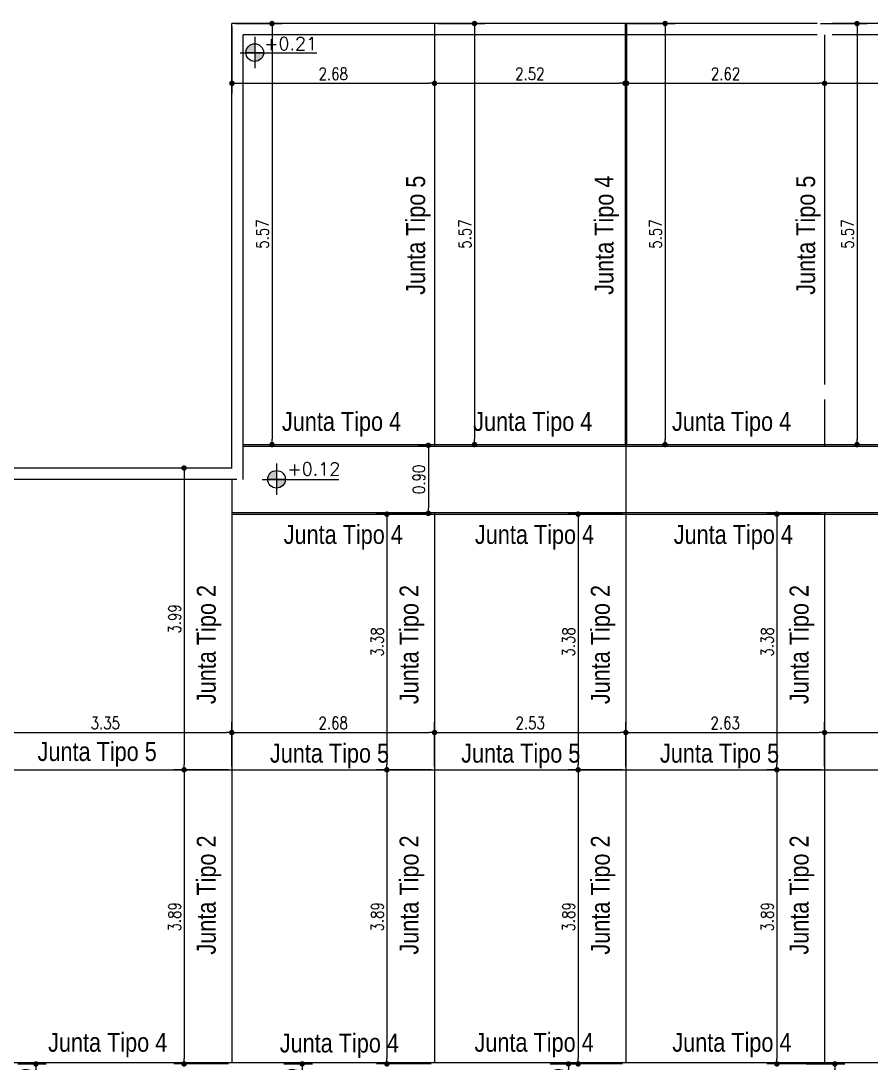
# Model space of a CAD drawing. Header units: millimetres. Extents: x 28448 to 57563, y -116865 to -58388.
# Drawn here: x 28805.15 to 28816.4, y -58457.19 to -58443.41 of the extents above; entities that cross this region are included whole.
import ezdxf

# ---------------------------------------------------------------- set-up
doc = ezdxf.new("R2010")
doc.units = ezdxf.units.MM
doc.header["$PDMODE"] = 35
doc.header["$PDSIZE"] = 0.5
doc.layers.get('DEFPOINTS').update_dxf_attribs({"color": 252, "lineweight": 5})
for name, color, linetype in [('-PA-Cotas', 4, 'Continuous'), ('-PA-Nivel Cero', 251, 'Continuous'), ('Proyecto de Pavimento', 4, 'Continuous')]:
    doc.layers.add(name, color=color, linetype=linetype)
doc.styles.add('Angosta', font='romans.shx', dxfattribs={"width": 0.8})
doc.styles.add('ARIAL', font='ARIALN.TTF')
doc.styles.add('romans', font='romans.shx')
doc.dimstyles.new('JC_1@100', dxfattribs={"dimscale": 0.9, "dimtxt": 0.18, "dimasz": 0.08, "dimexe": 0.15, "dimexo": 0.05, "dimgap": 0.05, "dimtad": 1, "dimzin": 1, "dimdsep": 46, "dimtxsty": 'Angosta', "dimblk1": 'DOT', "dimblk2": 'DOT', "dimsah": 1, "dimcen": 0.09, "dimclrd": 2, "dimclre": 1, "dimclrt": 3, "dimaunit": 1, "dimadec": 3, "dimazin": 0, "dimtfac": 1.8, "dimtmove": 2, "dimatfit": 3, "dimldrblk": 'DOT', "dimfxl": 0.15, "dimtolj": 1, "dimtzin": 0, "dimarcsym": 0})

# ---------------------------------------------------------------- blocks, each defined once
blk = doc.blocks.new('A$C445B3242')
h = blk.add_hatch(color=256)
h.paths.add_polyline_path([(0.195, 0.389, 0.414214), (0, 0.195), (0.195, 0.195)])
h.paths.add_polyline_path([(0.195, 0, 0.414214), (0.389, 0.195), (0.195, 0.195)])
for p, q in [((0.197, 0.544), (0.197, -0.147)), ((0.195, 0.389), (0.195, 0)), ((-0.123, 0.194), (1.565, 0.194)), ((0, 0.195), (0.389, 0.195))]:
    blk.add_line(p, q)
blk.add_circle((0.195, 0.195), 0.195)
blk = doc.blocks.new('_Dot')
at = {"color": 0, "linetype": 'ByBlock', "lineweight": -2}
blk.add_line((-0.5, 0), (-1, 0), dxfattribs=at)
at = {"color": 0, "linetype": 'ByBlock', "const_width": 0.5}
blk.add_lwpolyline([(-0.25, 0, 1), (0.25, 0, 1)], format="xyb", close=True, dxfattribs=at)
blk = doc.blocks.new('*D642')
at = {"layer": 'DEFPOINTS', "color": 0, "transparency": 16777216}
for p in [(28818.622, -58452.82), (28815.782, -58453.313), (28818.622, -58453.313)]:
    blk.add_point(p, dxfattribs=at)
at = {"layer": 'Proyecto de Pavimento', "color": 1, "lineweight": -2, "transparency": 16777216}
for p, q in [((28815.782, -58453.268), (28815.782, -58452.685)), ((28818.622, -58453.268), (28818.622, -58452.685))]:
    blk.add_line(p, q, dxfattribs=at)
at = {"layer": 'Proyecto de Pavimento', "color": 2, "lineweight": -2, "transparency": 16777216}
blk.add_line((28815.854, -58452.82), (28818.55, -58452.82), dxfattribs=at)
at = {"layer": 'Proyecto de Pavimento', "color": 2, "lineweight": -2, "transparency": 16777216, "xscale": 0.072, "yscale": 0.072, "zscale": 0.072, "rotation": 180}
blk.add_blockref('_Dot', (28815.782, -58452.82), dxfattribs=at)
at = {"layer": 'Proyecto de Pavimento', "color": 2, "lineweight": -2, "transparency": 16777216, "xscale": 0.072, "yscale": 0.072, "zscale": 0.072}
blk.add_blockref('_Dot', (28818.622, -58452.82), dxfattribs=at)
at = {"layer": 'Proyecto de Pavimento', "color": 3, "transparency": 16777216, "insert": (28817.202, -58452.694), "char_height": 0.162, "attachment_point": 5, "style": 'Angosta'}
blk.add_mtext('\\A1;2.84', dxfattribs=at)
blk = doc.blocks.new('*D643')
at = {"layer": 'DEFPOINTS', "color": 0, "transparency": 16777216}
for p in [(28815.782, -58452.82), (28813.153, -58453.313), (28815.782, -58453.313)]:
    blk.add_point(p, dxfattribs=at)
at = {"layer": 'Proyecto de Pavimento', "color": 1, "lineweight": -2, "transparency": 16777216}
for p, q in [((28813.153, -58453.268), (28813.153, -58452.685)), ((28815.782, -58453.268), (28815.782, -58452.685))]:
    blk.add_line(p, q, dxfattribs=at)
at = {"layer": 'Proyecto de Pavimento', "color": 2, "lineweight": -2, "transparency": 16777216}
blk.add_line((28813.225, -58452.82), (28815.71, -58452.82), dxfattribs=at)
at = {"layer": 'Proyecto de Pavimento', "color": 2, "lineweight": -2, "transparency": 16777216, "xscale": 0.072, "yscale": 0.072, "zscale": 0.072, "rotation": 180}
blk.add_blockref('_Dot', (28813.153, -58452.82), dxfattribs=at)
at = {"layer": 'Proyecto de Pavimento', "color": 2, "lineweight": -2, "transparency": 16777216, "xscale": 0.072, "yscale": 0.072, "zscale": 0.072}
blk.add_blockref('_Dot', (28815.782, -58452.82), dxfattribs=at)
at = {"layer": 'Proyecto de Pavimento', "color": 3, "transparency": 16777216, "insert": (28814.467, -58452.694), "char_height": 0.162, "attachment_point": 5, "style": 'Angosta'}
blk.add_mtext('\\A1;2.63', dxfattribs=at)
blk = doc.blocks.new('*D644')
at = {"layer": 'DEFPOINTS', "color": 0, "transparency": 16777216}
for p in [(28813.153, -58452.82), (28810.623, -58453.313), (28813.153, -58453.313)]:
    blk.add_point(p, dxfattribs=at)
at = {"layer": 'Proyecto de Pavimento', "color": 1, "lineweight": -2, "transparency": 16777216}
for p, q in [((28810.623, -58453.268), (28810.623, -58452.685)), ((28813.153, -58453.268), (28813.153, -58452.685))]:
    blk.add_line(p, q, dxfattribs=at)
at = {"layer": 'Proyecto de Pavimento', "color": 2, "lineweight": -2, "transparency": 16777216}
blk.add_line((28810.695, -58452.82), (28813.081, -58452.82), dxfattribs=at)
at = {"layer": 'Proyecto de Pavimento', "color": 2, "lineweight": -2, "transparency": 16777216, "xscale": 0.072, "yscale": 0.072, "zscale": 0.072, "rotation": 180}
blk.add_blockref('_Dot', (28810.623, -58452.82), dxfattribs=at)
at = {"layer": 'Proyecto de Pavimento', "color": 2, "lineweight": -2, "transparency": 16777216, "xscale": 0.072, "yscale": 0.072, "zscale": 0.072}
blk.add_blockref('_Dot', (28813.153, -58452.82), dxfattribs=at)
at = {"layer": 'Proyecto de Pavimento', "color": 3, "transparency": 16777216, "insert": (28811.888, -58452.694), "char_height": 0.162, "attachment_point": 5, "style": 'Angosta'}
blk.add_mtext('\\A1;2.53', dxfattribs=at)
blk = doc.blocks.new('*D645')
at = {"layer": 'DEFPOINTS', "color": 0, "transparency": 16777216}
for p in [(28810.623, -58452.82), (28807.941, -58453.313), (28810.623, -58453.313)]:
    blk.add_point(p, dxfattribs=at)
at = {"layer": 'Proyecto de Pavimento', "color": 1, "lineweight": -2, "transparency": 16777216}
for p, q in [((28807.941, -58453.268), (28807.941, -58452.685)), ((28810.623, -58453.268), (28810.623, -58452.685))]:
    blk.add_line(p, q, dxfattribs=at)
at = {"layer": 'Proyecto de Pavimento', "color": 2, "lineweight": -2, "transparency": 16777216}
blk.add_line((28808.013, -58452.82), (28810.551, -58452.82), dxfattribs=at)
at = {"layer": 'Proyecto de Pavimento', "color": 2, "lineweight": -2, "transparency": 16777216, "xscale": 0.072, "yscale": 0.072, "zscale": 0.072, "rotation": 180}
blk.add_blockref('_Dot', (28807.941, -58452.82), dxfattribs=at)
at = {"layer": 'Proyecto de Pavimento', "color": 2, "lineweight": -2, "transparency": 16777216, "xscale": 0.072, "yscale": 0.072, "zscale": 0.072}
blk.add_blockref('_Dot', (28810.623, -58452.82), dxfattribs=at)
at = {"layer": 'Proyecto de Pavimento', "color": 3, "transparency": 16777216, "insert": (28809.282, -58452.694), "char_height": 0.162, "attachment_point": 5, "style": 'Angosta'}
blk.add_mtext('\\A1;2.68', dxfattribs=at)
blk = doc.blocks.new('*D646')
at = {"layer": 'DEFPOINTS', "color": 0, "transparency": 16777216}
for p in [(28807.941, -58452.82), (28804.595, -58453.313), (28807.941, -58453.313)]:
    blk.add_point(p, dxfattribs=at)
at = {"layer": 'Proyecto de Pavimento', "color": 1, "lineweight": -2, "transparency": 16777216}
for p, q in [((28804.595, -58453.268), (28804.595, -58452.685)), ((28807.941, -58453.268), (28807.941, -58452.685))]:
    blk.add_line(p, q, dxfattribs=at)
at = {"layer": 'Proyecto de Pavimento', "color": 2, "lineweight": -2, "transparency": 16777216}
blk.add_line((28804.667, -58452.82), (28807.869, -58452.82), dxfattribs=at)
at = {"layer": 'Proyecto de Pavimento', "color": 2, "lineweight": -2, "transparency": 16777216, "xscale": 0.072, "yscale": 0.072, "zscale": 0.072, "rotation": 180}
blk.add_blockref('_Dot', (28804.595, -58452.82), dxfattribs=at)
at = {"layer": 'Proyecto de Pavimento', "color": 2, "lineweight": -2, "transparency": 16777216, "xscale": 0.072, "yscale": 0.072, "zscale": 0.072}
blk.add_blockref('_Dot', (28807.941, -58452.82), dxfattribs=at)
at = {"layer": 'Proyecto de Pavimento', "color": 3, "transparency": 16777216, "insert": (28806.268, -58452.694), "char_height": 0.162, "attachment_point": 5, "style": 'Angosta'}
blk.add_mtext('\\A1;3.35', dxfattribs=at)
blk = doc.blocks.new('*D659')
at = {"layer": 'DEFPOINTS', "color": 0, "transparency": 16777216}
for p in [(28807.941, -58449.321), (28807.31, -58453.313), (28807.941, -58453.313)]:
    blk.add_point(p, dxfattribs=at)
at = {"layer": 'Proyecto de Pavimento', "color": 1, "lineweight": -2, "transparency": 16777216}
for p, q in [((28807.896, -58449.321), (28807.175, -58449.321)), ((28807.896, -58453.313), (28807.175, -58453.313))]:
    blk.add_line(p, q, dxfattribs=at)
at = {"layer": 'Proyecto de Pavimento', "color": 2, "lineweight": -2, "transparency": 16777216}
blk.add_line((28807.31, -58449.393), (28807.31, -58453.241), dxfattribs=at)
at = {"layer": 'Proyecto de Pavimento', "color": 2, "lineweight": -2, "transparency": 16777216, "xscale": 0.072, "yscale": 0.072, "zscale": 0.072}
for p, rotation in [((28807.31, -58449.321), 90), ((28807.31, -58453.313), 270)]:
    blk.add_blockref('_Dot', p, dxfattribs=dict(at, rotation=rotation))
at = {"layer": 'Proyecto de Pavimento', "color": 3, "transparency": 16777216, "insert": (28807.184, -58451.317), "char_height": 0.162, "attachment_point": 5, "rotation": 90, "style": 'Angosta'}
blk.add_mtext('\\A1;3.99', dxfattribs=at)
blk = doc.blocks.new('*D660')
at = {"layer": 'DEFPOINTS', "color": 0, "transparency": 16777216}
for p in [(28807.941, -58453.313), (28807.31, -58457.204), (28807.941, -58457.204)]:
    blk.add_point(p, dxfattribs=at)
at = {"layer": 'Proyecto de Pavimento', "color": 1, "lineweight": -2, "transparency": 16777216}
for p, q in [((28807.896, -58453.313), (28807.175, -58453.313)), ((28807.896, -58457.204), (28807.175, -58457.204))]:
    blk.add_line(p, q, dxfattribs=at)
at = {"layer": 'Proyecto de Pavimento', "color": 2, "lineweight": -2, "transparency": 16777216}
blk.add_line((28807.31, -58453.385), (28807.31, -58457.132), dxfattribs=at)
at = {"layer": 'Proyecto de Pavimento', "color": 2, "lineweight": -2, "transparency": 16777216, "xscale": 0.072, "yscale": 0.072, "zscale": 0.072}
for p, rotation in [((28807.31, -58453.313), 90), ((28807.31, -58457.204), 270)]:
    blk.add_blockref('_Dot', p, dxfattribs=dict(at, rotation=rotation))
at = {"layer": 'Proyecto de Pavimento', "color": 3, "transparency": 16777216, "insert": (28807.184, -58455.258), "char_height": 0.162, "attachment_point": 5, "rotation": 90, "style": 'Angosta'}
blk.add_mtext('\\A1;3.89', dxfattribs=at)
blk = doc.blocks.new('*D661')
at = {"layer": 'DEFPOINTS', "color": 0, "transparency": 16777216}
for p in [(28810.623, -58449.931), (28809.992, -58453.313), (28810.623, -58453.313)]:
    blk.add_point(p, dxfattribs=at)
at = {"layer": 'Proyecto de Pavimento', "color": 1, "lineweight": -2, "transparency": 16777216}
for p, q in [((28810.578, -58449.931), (28809.857, -58449.931)), ((28810.578, -58453.313), (28809.857, -58453.313))]:
    blk.add_line(p, q, dxfattribs=at)
at = {"layer": 'Proyecto de Pavimento', "color": 2, "lineweight": -2, "transparency": 16777216}
blk.add_line((28809.992, -58450.003), (28809.992, -58453.241), dxfattribs=at)
at = {"layer": 'Proyecto de Pavimento', "color": 2, "lineweight": -2, "transparency": 16777216, "xscale": 0.072, "yscale": 0.072, "zscale": 0.072}
for p, rotation in [((28809.992, -58449.931), 90), ((28809.992, -58453.313), 270)]:
    blk.add_blockref('_Dot', p, dxfattribs=dict(at, rotation=rotation))
at = {"layer": 'Proyecto de Pavimento', "color": 3, "transparency": 16777216, "insert": (28809.866, -58451.622), "char_height": 0.162, "attachment_point": 5, "rotation": 90, "style": 'Angosta'}
blk.add_mtext('\\A1;3.38', dxfattribs=at)
blk = doc.blocks.new('*D662')
at = {"layer": 'DEFPOINTS', "color": 0, "transparency": 16777216}
for p in [(28810.623, -58453.313), (28809.992, -58457.204), (28810.623, -58457.204)]:
    blk.add_point(p, dxfattribs=at)
at = {"layer": 'Proyecto de Pavimento', "color": 1, "lineweight": -2, "transparency": 16777216}
for p, q in [((28810.578, -58453.313), (28809.857, -58453.313)), ((28810.578, -58457.204), (28809.857, -58457.204))]:
    blk.add_line(p, q, dxfattribs=at)
at = {"layer": 'Proyecto de Pavimento', "color": 2, "lineweight": -2, "transparency": 16777216}
blk.add_line((28809.992, -58453.385), (28809.992, -58457.132), dxfattribs=at)
at = {"layer": 'Proyecto de Pavimento', "color": 2, "lineweight": -2, "transparency": 16777216, "xscale": 0.072, "yscale": 0.072, "zscale": 0.072}
for p, rotation in [((28809.992, -58453.313), 90), ((28809.992, -58457.204), 270)]:
    blk.add_blockref('_Dot', p, dxfattribs=dict(at, rotation=rotation))
at = {"layer": 'Proyecto de Pavimento', "color": 3, "transparency": 16777216, "insert": (28809.866, -58455.258), "char_height": 0.162, "attachment_point": 5, "rotation": 90, "style": 'Angosta'}
blk.add_mtext('\\A1;3.89', dxfattribs=at)
blk = doc.blocks.new('*D663')
at = {"layer": 'DEFPOINTS', "color": 0, "transparency": 16777216}
for p in [(28813.153, -58453.313), (28812.522, -58457.204), (28813.153, -58457.204)]:
    blk.add_point(p, dxfattribs=at)
at = {"layer": 'Proyecto de Pavimento', "color": 1, "lineweight": -2, "transparency": 16777216}
for p, q in [((28813.108, -58453.313), (28812.387, -58453.313)), ((28813.108, -58457.204), (28812.387, -58457.204))]:
    blk.add_line(p, q, dxfattribs=at)
at = {"layer": 'Proyecto de Pavimento', "color": 2, "lineweight": -2, "transparency": 16777216}
blk.add_line((28812.522, -58453.385), (28812.522, -58457.132), dxfattribs=at)
at = {"layer": 'Proyecto de Pavimento', "color": 2, "lineweight": -2, "transparency": 16777216, "xscale": 0.072, "yscale": 0.072, "zscale": 0.072}
for p, rotation in [((28812.522, -58453.313), 90), ((28812.522, -58457.204), 270)]:
    blk.add_blockref('_Dot', p, dxfattribs=dict(at, rotation=rotation))
at = {"layer": 'Proyecto de Pavimento', "color": 3, "transparency": 16777216, "insert": (28812.396, -58455.258), "char_height": 0.162, "attachment_point": 5, "rotation": 90, "style": 'Angosta'}
blk.add_mtext('\\A1;3.89', dxfattribs=at)
blk = doc.blocks.new('*D664')
at = {"layer": 'DEFPOINTS', "color": 0, "transparency": 16777216}
for p in [(28815.782, -58453.313), (28815.151, -58457.204), (28815.782, -58457.204)]:
    blk.add_point(p, dxfattribs=at)
at = {"layer": 'Proyecto de Pavimento', "color": 1, "lineweight": -2, "transparency": 16777216}
for p, q in [((28815.737, -58453.313), (28815.016, -58453.313)), ((28815.737, -58457.204), (28815.016, -58457.204))]:
    blk.add_line(p, q, dxfattribs=at)
at = {"layer": 'Proyecto de Pavimento', "color": 2, "lineweight": -2, "transparency": 16777216}
blk.add_line((28815.151, -58453.385), (28815.151, -58457.132), dxfattribs=at)
at = {"layer": 'Proyecto de Pavimento', "color": 2, "lineweight": -2, "transparency": 16777216, "xscale": 0.072, "yscale": 0.072, "zscale": 0.072}
for p, rotation in [((28815.151, -58453.313), 90), ((28815.151, -58457.204), 270)]:
    blk.add_blockref('_Dot', p, dxfattribs=dict(at, rotation=rotation))
at = {"layer": 'Proyecto de Pavimento', "color": 3, "transparency": 16777216, "insert": (28815.025, -58455.258), "char_height": 0.162, "attachment_point": 5, "rotation": 90, "style": 'Angosta'}
blk.add_mtext('\\A1;3.89', dxfattribs=at)
blk = doc.blocks.new('*D667')
at = {"layer": 'DEFPOINTS', "color": 0, "transparency": 16777216}
for p in [(28813.153, -58449.931), (28812.522, -58453.313), (28813.153, -58453.313)]:
    blk.add_point(p, dxfattribs=at)
at = {"layer": 'Proyecto de Pavimento', "color": 1, "lineweight": -2, "transparency": 16777216}
for p, q in [((28813.108, -58449.931), (28812.387, -58449.931)), ((28813.108, -58453.313), (28812.387, -58453.313))]:
    blk.add_line(p, q, dxfattribs=at)
at = {"layer": 'Proyecto de Pavimento', "color": 2, "lineweight": -2, "transparency": 16777216}
blk.add_line((28812.522, -58450.003), (28812.522, -58453.241), dxfattribs=at)
at = {"layer": 'Proyecto de Pavimento', "color": 2, "lineweight": -2, "transparency": 16777216, "xscale": 0.072, "yscale": 0.072, "zscale": 0.072}
for p, rotation in [((28812.522, -58449.931), 90), ((28812.522, -58453.313), 270)]:
    blk.add_blockref('_Dot', p, dxfattribs=dict(at, rotation=rotation))
at = {"layer": 'Proyecto de Pavimento', "color": 3, "transparency": 16777216, "insert": (28812.396, -58451.622), "char_height": 0.162, "attachment_point": 5, "rotation": 90, "style": 'Angosta'}
blk.add_mtext('\\A1;3.38', dxfattribs=at)
blk = doc.blocks.new('*D668')
at = {"layer": 'DEFPOINTS', "color": 0, "transparency": 16777216}
for p in [(28815.782, -58449.931), (28815.151, -58453.313), (28815.782, -58453.313)]:
    blk.add_point(p, dxfattribs=at)
at = {"layer": 'Proyecto de Pavimento', "color": 1, "lineweight": -2, "transparency": 16777216}
for p, q in [((28815.737, -58449.931), (28815.016, -58449.931)), ((28815.737, -58453.313), (28815.016, -58453.313))]:
    blk.add_line(p, q, dxfattribs=at)
at = {"layer": 'Proyecto de Pavimento', "color": 2, "lineweight": -2, "transparency": 16777216}
blk.add_line((28815.151, -58450.003), (28815.151, -58453.241), dxfattribs=at)
at = {"layer": 'Proyecto de Pavimento', "color": 2, "lineweight": -2, "transparency": 16777216, "xscale": 0.072, "yscale": 0.072, "zscale": 0.072}
for p, rotation in [((28815.151, -58449.931), 90), ((28815.151, -58453.313), 270)]:
    blk.add_blockref('_Dot', p, dxfattribs=dict(at, rotation=rotation))
at = {"layer": 'Proyecto de Pavimento', "color": 3, "transparency": 16777216, "insert": (28815.025, -58451.622), "char_height": 0.162, "attachment_point": 5, "rotation": 90, "style": 'Angosta'}
blk.add_mtext('\\A1;3.38', dxfattribs=at)
blk = doc.blocks.new('*D697')
at = {"layer": 'DEFPOINTS', "color": 0, "transparency": 16777216}
for p in [(28810.623, -58449.021), (28810.541, -58449.921), (28810.623, -58449.921)]:
    blk.add_point(p, dxfattribs=at)
at = {"layer": 'Proyecto de Pavimento', "color": 1, "lineweight": -2, "transparency": 16777216}
for p, q in [((28810.578, -58449.021), (28810.406, -58449.021)), ((28810.578, -58449.921), (28810.406, -58449.921))]:
    blk.add_line(p, q, dxfattribs=at)
at = {"layer": 'Proyecto de Pavimento', "color": 2, "lineweight": -2, "transparency": 16777216}
blk.add_line((28810.541, -58449.093), (28810.541, -58449.849), dxfattribs=at)
at = {"layer": 'Proyecto de Pavimento', "color": 2, "lineweight": -2, "transparency": 16777216, "xscale": 0.072, "yscale": 0.072, "zscale": 0.072}
for p, rotation in [((28810.541, -58449.021), 90), ((28810.541, -58449.921), 270)]:
    blk.add_blockref('_Dot', p, dxfattribs=dict(at, rotation=rotation))
at = {"layer": 'Proyecto de Pavimento', "color": 3, "transparency": 16777216, "insert": (28810.415, -58449.471), "char_height": 0.162, "attachment_point": 5, "rotation": 90, "style": 'Angosta'}
blk.add_mtext('\\A1;0.90', dxfattribs=at)
blk = doc.blocks.new('*D742')
at = {"layer": 'DEFPOINTS', "color": 0, "transparency": 16777216}
for p in [(28805.064, -58457.204), (28805.35, -58457.204), (28805.064, -58457.698)]:
    blk.add_point(p, dxfattribs=at)
at = {"layer": 'Proyecto de Pavimento', "color": 1, "lineweight": -2, "transparency": 16777216}
for p, q in [((28805.109, -58457.204), (28805.485, -58457.204)), ((28805.109, -58457.698), (28805.485, -58457.698))]:
    blk.add_line(p, q, dxfattribs=at)
at = {"layer": 'Proyecto de Pavimento', "color": 2, "lineweight": -2, "transparency": 16777216}
blk.add_line((28805.35, -58457.626), (28805.35, -58457.276), dxfattribs=at)
at = {"layer": 'Proyecto de Pavimento', "color": 2, "lineweight": -2, "transparency": 16777216, "xscale": 0.072, "yscale": 0.072, "zscale": 0.072}
for p, rotation in [((28805.35, -58457.204), 90), ((28805.35, -58457.698), 270)]:
    blk.add_blockref('_Dot', p, dxfattribs=dict(at, rotation=rotation))
at = {"layer": 'Proyecto de Pavimento', "color": 3, "transparency": 16777216, "insert": (28805.224, -58457.451), "char_height": 0.162, "attachment_point": 5, "rotation": 90, "style": 'Angosta'}
blk.add_mtext('\\A1;0.49', dxfattribs=at)
blk = doc.blocks.new('*D745')
at = {"layer": 'DEFPOINTS', "color": 0, "transparency": 16777216}
for p in [(28808.586, -58457.204), (28808.872, -58457.204), (28808.587, -58457.698)]:
    blk.add_point(p, dxfattribs=at)
at = {"layer": 'Proyecto de Pavimento', "color": 1, "lineweight": -2, "transparency": 16777216}
for p, q in [((28808.631, -58457.204), (28809.007, -58457.204)), ((28808.632, -58457.698), (28809.007, -58457.698))]:
    blk.add_line(p, q, dxfattribs=at)
at = {"layer": 'Proyecto de Pavimento', "color": 2, "lineweight": -2, "transparency": 16777216}
blk.add_line((28808.872, -58457.626), (28808.872, -58457.276), dxfattribs=at)
at = {"layer": 'Proyecto de Pavimento', "color": 2, "lineweight": -2, "transparency": 16777216, "xscale": 0.072, "yscale": 0.072, "zscale": 0.072}
for p, rotation in [((28808.872, -58457.204), 90), ((28808.872, -58457.698), 270)]:
    blk.add_blockref('_Dot', p, dxfattribs=dict(at, rotation=rotation))
at = {"layer": 'Proyecto de Pavimento', "color": 3, "transparency": 16777216, "insert": (28808.746, -58457.451), "char_height": 0.162, "attachment_point": 5, "rotation": 90, "style": 'Angosta'}
blk.add_mtext('\\A1;0.49', dxfattribs=at)
blk = doc.blocks.new('*D748')
at = {"layer": 'DEFPOINTS', "color": 0, "transparency": 16777216}
for p in [(28812.109, -58457.204), (28812.394, -58457.204), (28812.109, -58457.698)]:
    blk.add_point(p, dxfattribs=at)
at = {"layer": 'Proyecto de Pavimento', "color": 1, "lineweight": -2, "transparency": 16777216}
for p, q in [((28812.154, -58457.204), (28812.529, -58457.204)), ((28812.154, -58457.698), (28812.529, -58457.698))]:
    blk.add_line(p, q, dxfattribs=at)
at = {"layer": 'Proyecto de Pavimento', "color": 2, "lineweight": -2, "transparency": 16777216}
blk.add_line((28812.394, -58457.626), (28812.394, -58457.276), dxfattribs=at)
at = {"layer": 'Proyecto de Pavimento', "color": 2, "lineweight": -2, "transparency": 16777216, "xscale": 0.072, "yscale": 0.072, "zscale": 0.072}
for p, rotation in [((28812.394, -58457.204), 90), ((28812.394, -58457.698), 270)]:
    blk.add_blockref('_Dot', p, dxfattribs=dict(at, rotation=rotation))
at = {"layer": 'Proyecto de Pavimento', "color": 3, "transparency": 16777216, "insert": (28812.268, -58457.451), "char_height": 0.162, "attachment_point": 5, "rotation": 90, "style": 'Angosta'}
blk.add_mtext('\\A1;0.49', dxfattribs=at)
blk = doc.blocks.new('*D751')
at = {"layer": 'DEFPOINTS', "color": 0, "transparency": 16777216}
for p in [(28815.495, -58457.204), (28815.917, -58457.204), (28815.495, -58457.821)]:
    blk.add_point(p, dxfattribs=at)
at = {"layer": 'Proyecto de Pavimento', "color": 1, "lineweight": -2, "transparency": 16777216}
for p, q in [((28815.54, -58457.204), (28816.052, -58457.204)), ((28815.54, -58457.821), (28816.052, -58457.821))]:
    blk.add_line(p, q, dxfattribs=at)
at = {"layer": 'Proyecto de Pavimento', "color": 2, "lineweight": -2, "transparency": 16777216}
blk.add_line((28815.917, -58457.749), (28815.917, -58457.276), dxfattribs=at)
at = {"layer": 'Proyecto de Pavimento', "color": 2, "lineweight": -2, "transparency": 16777216, "xscale": 0.072, "yscale": 0.072, "zscale": 0.072}
for p, rotation in [((28815.917, -58457.204), 90), ((28815.917, -58457.821), 270)]:
    blk.add_blockref('_Dot', p, dxfattribs=dict(at, rotation=rotation))
at = {"layer": 'Proyecto de Pavimento', "color": 3, "transparency": 16777216, "insert": (28815.791, -58457.512), "char_height": 0.162, "attachment_point": 5, "rotation": 90, "style": 'Angosta'}
blk.add_mtext('\\A1;0.62', dxfattribs=at)
blk = doc.blocks.new('*D778')
at = {"layer": 'DEFPOINTS', "color": 0, "transparency": 16777216}
for p in [(28807.943, -58443.441), (28810.623, -58443.441), (28810.623, -58444.232)]:
    blk.add_point(p, dxfattribs=at)
at = {"layer": 'Proyecto de Pavimento', "color": 1, "lineweight": -2, "transparency": 16777216}
for p, q in [((28807.943, -58443.486), (28807.943, -58444.367)), ((28810.623, -58443.486), (28810.623, -58444.367))]:
    blk.add_line(p, q, dxfattribs=at)
at = {"layer": 'Proyecto de Pavimento', "color": 2, "lineweight": -2, "transparency": 16777216}
blk.add_line((28808.015, -58444.232), (28810.551, -58444.232), dxfattribs=at)
at = {"layer": 'Proyecto de Pavimento', "color": 2, "lineweight": -2, "transparency": 16777216, "xscale": 0.072, "yscale": 0.072, "zscale": 0.072, "rotation": 180}
blk.add_blockref('_Dot', (28807.943, -58444.232), dxfattribs=at)
at = {"layer": 'Proyecto de Pavimento', "color": 2, "lineweight": -2, "transparency": 16777216, "xscale": 0.072, "yscale": 0.072, "zscale": 0.072}
blk.add_blockref('_Dot', (28810.623, -58444.232), dxfattribs=at)
at = {"layer": 'Proyecto de Pavimento', "color": 3, "transparency": 16777216, "insert": (28809.283, -58444.106), "char_height": 0.162, "attachment_point": 5, "style": 'Angosta'}
blk.add_mtext('\\A1;2.68', dxfattribs=at)
blk = doc.blocks.new('*D779')
at = {"layer": 'DEFPOINTS', "color": 0, "transparency": 16777216}
for p in [(28810.623, -58443.441), (28813.143, -58443.591), (28813.143, -58444.232)]:
    blk.add_point(p, dxfattribs=at)
at = {"layer": 'Proyecto de Pavimento', "color": 1, "lineweight": -2, "transparency": 16777216}
for p, q in [((28810.623, -58443.486), (28810.623, -58444.367)), ((28813.143, -58443.636), (28813.143, -58444.367))]:
    blk.add_line(p, q, dxfattribs=at)
at = {"layer": 'Proyecto de Pavimento', "color": 2, "lineweight": -2, "transparency": 16777216}
blk.add_line((28810.695, -58444.232), (28813.071, -58444.232), dxfattribs=at)
at = {"layer": 'Proyecto de Pavimento', "color": 2, "lineweight": -2, "transparency": 16777216, "xscale": 0.072, "yscale": 0.072, "zscale": 0.072, "rotation": 180}
blk.add_blockref('_Dot', (28810.623, -58444.232), dxfattribs=at)
at = {"layer": 'Proyecto de Pavimento', "color": 2, "lineweight": -2, "transparency": 16777216, "xscale": 0.072, "yscale": 0.072, "zscale": 0.072}
blk.add_blockref('_Dot', (28813.143, -58444.232), dxfattribs=at)
at = {"layer": 'Proyecto de Pavimento', "color": 3, "transparency": 16777216, "insert": (28811.883, -58444.106), "char_height": 0.162, "attachment_point": 5, "style": 'Angosta'}
blk.add_mtext('\\A1;2.52', dxfattribs=at)
blk = doc.blocks.new('*D780')
at = {"layer": 'DEFPOINTS', "color": 0, "transparency": 16777216}
for p in [(28813.163, -58443.591), (28815.782, -58443.591), (28815.782, -58444.232)]:
    blk.add_point(p, dxfattribs=at)
at = {"layer": 'Proyecto de Pavimento', "color": 1, "lineweight": -2, "transparency": 16777216}
for p, q in [((28813.163, -58443.636), (28813.163, -58444.367)), ((28815.782, -58443.636), (28815.782, -58444.367))]:
    blk.add_line(p, q, dxfattribs=at)
at = {"layer": 'Proyecto de Pavimento', "color": 2, "lineweight": -2, "transparency": 16777216}
blk.add_line((28813.235, -58444.232), (28815.71, -58444.232), dxfattribs=at)
at = {"layer": 'Proyecto de Pavimento', "color": 2, "lineweight": -2, "transparency": 16777216, "xscale": 0.072, "yscale": 0.072, "zscale": 0.072, "rotation": 180}
blk.add_blockref('_Dot', (28813.163, -58444.232), dxfattribs=at)
at = {"layer": 'Proyecto de Pavimento', "color": 2, "lineweight": -2, "transparency": 16777216, "xscale": 0.072, "yscale": 0.072, "zscale": 0.072}
blk.add_blockref('_Dot', (28815.782, -58444.232), dxfattribs=at)
at = {"layer": 'Proyecto de Pavimento', "color": 3, "transparency": 16777216, "insert": (28814.472, -58444.106), "char_height": 0.162, "attachment_point": 5, "style": 'Angosta'}
blk.add_mtext('\\A1;2.62', dxfattribs=at)
blk = doc.blocks.new('*D781')
at = {"layer": 'DEFPOINTS', "color": 0, "transparency": 16777216}
for p in [(28815.782, -58443.636), (28818.612, -58443.591), (28818.612, -58444.232)]:
    blk.add_point(p, dxfattribs=at)
at = {"layer": 'Proyecto de Pavimento', "color": 1, "lineweight": -2, "transparency": 16777216}
for p, q in [((28815.782, -58443.681), (28815.782, -58444.367)), ((28818.612, -58443.636), (28818.612, -58444.367))]:
    blk.add_line(p, q, dxfattribs=at)
at = {"layer": 'Proyecto de Pavimento', "color": 2, "lineweight": -2, "transparency": 16777216}
blk.add_line((28815.854, -58444.232), (28818.54, -58444.232), dxfattribs=at)
at = {"layer": 'Proyecto de Pavimento', "color": 2, "lineweight": -2, "transparency": 16777216, "xscale": 0.072, "yscale": 0.072, "zscale": 0.072, "rotation": 180}
blk.add_blockref('_Dot', (28815.782, -58444.232), dxfattribs=at)
at = {"layer": 'Proyecto de Pavimento', "color": 2, "lineweight": -2, "transparency": 16777216, "xscale": 0.072, "yscale": 0.072, "zscale": 0.072}
blk.add_blockref('_Dot', (28818.612, -58444.232), dxfattribs=at)
at = {"layer": 'Proyecto de Pavimento', "color": 3, "transparency": 16777216, "insert": (28817.197, -58444.106), "char_height": 0.162, "attachment_point": 5, "style": 'Angosta'}
blk.add_mtext('\\A1;2.83', dxfattribs=at)
blk = doc.blocks.new('*D795')
at = {"layer": 'DEFPOINTS', "color": 0, "transparency": 16777216}
for p in [(28807.943, -58443.441), (28808.093, -58449.011), (28808.473, -58449.011)]:
    blk.add_point(p, dxfattribs=at)
at = {"layer": 'Proyecto de Pavimento', "color": 1, "lineweight": -2, "transparency": 16777216}
for p, q in [((28807.988, -58443.441), (28808.608, -58443.441)), ((28808.138, -58449.011), (28808.608, -58449.011))]:
    blk.add_line(p, q, dxfattribs=at)
at = {"layer": 'Proyecto de Pavimento', "color": 2, "lineweight": -2, "transparency": 16777216}
blk.add_line((28808.473, -58443.513), (28808.473, -58448.939), dxfattribs=at)
at = {"layer": 'Proyecto de Pavimento', "color": 2, "lineweight": -2, "transparency": 16777216, "xscale": 0.072, "yscale": 0.072, "zscale": 0.072}
for p, rotation in [((28808.473, -58443.441), 90), ((28808.473, -58449.011), 270)]:
    blk.add_blockref('_Dot', p, dxfattribs=dict(at, rotation=rotation))
at = {"layer": 'Proyecto de Pavimento', "color": 3, "transparency": 16777216, "insert": (28808.347, -58446.226), "char_height": 0.162, "attachment_point": 5, "rotation": 90, "style": 'Angosta'}
blk.add_mtext('\\A1;5.57', dxfattribs=at)
blk = doc.blocks.new('*D796')
at = {"layer": 'DEFPOINTS', "color": 0, "transparency": 16777216}
for p in [(28810.623, -58443.441), (28810.773, -58449.011), (28811.152, -58449.011)]:
    blk.add_point(p, dxfattribs=at)
at = {"layer": 'Proyecto de Pavimento', "color": 1, "lineweight": -2, "transparency": 16777216}
for p, q in [((28810.668, -58443.441), (28811.287, -58443.441)), ((28810.818, -58449.011), (28811.287, -58449.011))]:
    blk.add_line(p, q, dxfattribs=at)
at = {"layer": 'Proyecto de Pavimento', "color": 2, "lineweight": -2, "transparency": 16777216}
blk.add_line((28811.152, -58443.513), (28811.152, -58448.939), dxfattribs=at)
at = {"layer": 'Proyecto de Pavimento', "color": 2, "lineweight": -2, "transparency": 16777216, "xscale": 0.072, "yscale": 0.072, "zscale": 0.072}
for p, rotation in [((28811.152, -58443.441), 90), ((28811.152, -58449.011), 270)]:
    blk.add_blockref('_Dot', p, dxfattribs=dict(at, rotation=rotation))
at = {"layer": 'Proyecto de Pavimento', "color": 3, "transparency": 16777216, "insert": (28811.026, -58446.226), "char_height": 0.162, "attachment_point": 5, "rotation": 90, "style": 'Angosta'}
blk.add_mtext('\\A1;5.57', dxfattribs=at)
blk = doc.blocks.new('*D797')
at = {"layer": 'DEFPOINTS', "color": 0, "transparency": 16777216}
for p in [(28813.143, -58443.441), (28813.293, -58449.011), (28813.672, -58449.011)]:
    blk.add_point(p, dxfattribs=at)
at = {"layer": 'Proyecto de Pavimento', "color": 1, "lineweight": -2, "transparency": 16777216}
for p, q in [((28813.188, -58443.441), (28813.807, -58443.441)), ((28813.338, -58449.011), (28813.807, -58449.011))]:
    blk.add_line(p, q, dxfattribs=at)
at = {"layer": 'Proyecto de Pavimento', "color": 2, "lineweight": -2, "transparency": 16777216}
blk.add_line((28813.672, -58443.513), (28813.672, -58448.939), dxfattribs=at)
at = {"layer": 'Proyecto de Pavimento', "color": 2, "lineweight": -2, "transparency": 16777216, "xscale": 0.072, "yscale": 0.072, "zscale": 0.072}
for p, rotation in [((28813.672, -58443.441), 90), ((28813.672, -58449.011), 270)]:
    blk.add_blockref('_Dot', p, dxfattribs=dict(at, rotation=rotation))
at = {"layer": 'Proyecto de Pavimento', "color": 3, "transparency": 16777216, "insert": (28813.546, -58446.226), "char_height": 0.162, "attachment_point": 5, "rotation": 90, "style": 'Angosta'}
blk.add_mtext('\\A1;5.57', dxfattribs=at)
blk = doc.blocks.new('*D798')
at = {"layer": 'DEFPOINTS', "color": 0, "transparency": 16777216}
for p in [(28815.682, -58443.441), (28815.832, -58449.011), (28816.211, -58449.011)]:
    blk.add_point(p, dxfattribs=at)
at = {"layer": 'Proyecto de Pavimento', "color": 1, "lineweight": -2, "transparency": 16777216}
for p, q in [((28815.727, -58443.441), (28816.346, -58443.441)), ((28815.877, -58449.011), (28816.346, -58449.011))]:
    blk.add_line(p, q, dxfattribs=at)
at = {"layer": 'Proyecto de Pavimento', "color": 2, "lineweight": -2, "transparency": 16777216}
blk.add_line((28816.211, -58443.513), (28816.211, -58448.939), dxfattribs=at)
at = {"layer": 'Proyecto de Pavimento', "color": 2, "lineweight": -2, "transparency": 16777216, "xscale": 0.072, "yscale": 0.072, "zscale": 0.072}
for p, rotation in [((28816.211, -58443.441), 90), ((28816.211, -58449.011), 270)]:
    blk.add_blockref('_Dot', p, dxfattribs=dict(at, rotation=rotation))
at = {"layer": 'Proyecto de Pavimento', "color": 3, "transparency": 16777216, "insert": (28816.085, -58446.226), "char_height": 0.162, "attachment_point": 5, "rotation": 90, "style": 'Angosta'}
blk.add_mtext('\\A1;5.57', dxfattribs=at)

msp = doc.modelspace()

# ---------------------------------------------------------------- linework, layer by layer
at = {"layer": '-PA-Nivel Cero'}
msp.add_line((28807.2245, -58449.3208), (28791.3792, -58449.3208), dxfattribs=at)
at = {"layer": 'Proyecto de Pavimento', "color": 6}
for p, q in [((28808.0935, -58449.0108), (28854.7469, -58449.0108)), ((28808.0935, -58449.0308), (28854.7469, -58449.0308)), ((28807.9407, -58449.9108), (28854.027, -58449.9108)), ((28807.9407, -58449.9308), (28854.0366, -58449.9308))]:
    msp.add_line(p, q, dxfattribs=at)
at = {"layer": 'Proyecto de Pavimento'}
for p, q in [((28807.9462, -58449.3208), (28791.3792, -58449.3208)), ((28808.0088, -58449.4708), (28790.9412, -58449.4708))]:
    msp.add_line(p, q, dxfattribs=at)
for points in [[(28807.9435, -58449.3208), (28807.9435, -58443.4414)], [(28815.6822, -58443.4414), (28807.9435, -58443.4414)], [(28826.8431, -58443.4414), (28815.8822, -58443.4414)], [(28808.0935, -58449.4708), (28808.0935, -58443.5914)], [(28815.6822, -58443.5914), (28808.0935, -58443.5914)], [(28826.8687, -58443.5914), (28815.8822, -58443.5914)]]:
    msp.add_lwpolyline(points, dxfattribs=at)
at = {"layer": 'Proyecto de Pavimento', "color": 7}
for points in [[(28810.623, -58443.4414), (28810.623, -58449.0208)], [(28815.7822, -58443.5914), (28815.7822, -58448.2153)], [(28815.7822, -58448.4153), (28815.7822, -58449.0208)], [(28790.9212, -58453.3133), (28854.0318, -58453.3133)]]:
    msp.add_lwpolyline(points, dxfattribs=at)
at = {"layer": 'Proyecto de Pavimento', "color": 6}
for points in [[(28813.1426, -58443.4414), (28813.1426, -58449.0108)], [(28813.1626, -58443.4414), (28813.1626, -58449.0108)], [(28790.9412, -58457.1836), (28848.5433, -58457.1836)]]:
    msp.add_lwpolyline(points, dxfattribs=at)
at = {"layer": 'Proyecto de Pavimento', "color": 3}
for points in [[(28813.1526, -58449.0108), (28813.1526, -58449.9308)], [(28807.9407, -58449.4708), (28807.9407, -58457.1836)], [(28810.623, -58449.9208), (28810.623, -58457.1836)], [(28813.1526, -58449.9308), (28813.1526, -58457.1836)], [(28815.7822, -58449.9208), (28815.7822, -58457.1836)]]:
    msp.add_lwpolyline(points, dxfattribs=at)

# ---------------------------------------------------------------- block references
at = {"layer": 'Proyecto de Pavimento', "xscale": 0.6000000000931323, "yscale": 0.6000000000931323, "zscale": 0.6000000000931323}
for p in [(28808.1274, -58443.9432, -499.7917), (28808.4161, -58449.5875, -499.7917)]:
    msp.add_blockref('A$C445B3242', p, dxfattribs=at)

# ---------------------------------------------------------------- texts
at = {"layer": '-PA-Cotas', "linetype": 'Continuous', "char_height": 0.17, "width": 12.695578, "attachment_point": 3, "rotation": 0.13103, "style": 'romans'}
for s, insert in [('+0.21', (28809.0684, -58443.6214, -499.7917)), ('+0.12', (28809.3757, -58449.2475, -499.7917))]:
    msp.add_mtext(s, dxfattribs=dict(at, insert=insert))
at = {"layer": 'Proyecto de Pavimento', "color": 0, "style": 'ARIAL'}
for s, p in [('Junta Tipo 5', (28810.4975, -58447.029)), ('Junta Tipo 4', (28812.9893, -58447.029)), ('Junta Tipo 5', (28815.6566, -58447.029)), ('Junta Tipo 2', (28807.7284, -58452.4446)), ('Junta Tipo 2', (28810.4107, -58452.4446)), ('Junta Tipo 2', (28812.9403, -58452.4446)), ('Junta Tipo 2', (28815.5699, -58452.4446)), ('Junta Tipo 2', (28807.7284, -58455.7578)), ('Junta Tipo 2', (28810.4107, -58455.7578)), ('Junta Tipo 2', (28812.9403, -58455.7578)), ('Junta Tipo 2', (28815.5699, -58455.7578))]:
    msp.add_text(s, height=0.25, rotation=90, dxfattribs=at).set_placement(p)
for s, p in [('Junta Tipo 4', (28808.6046, -58448.8297)), ('Junta Tipo 4', (28811.1341, -58448.8297)), ('Junta Tipo 4', (28813.7637, -58448.8297)), ('Junta Tipo 4', (28808.6277, -58450.3249)), ('Junta Tipo 4', (28811.1573, -58450.3249)), ('Junta Tipo 4', (28813.7869, -58450.3249)), ('Junta Tipo 5', (28805.3727, -58453.1961)), ('Junta Tipo 5', (28808.4457, -58453.2181)), ('Junta Tipo 5', (28810.9752, -58453.2181)), ('Junta Tipo 5', (28813.6048, -58453.2181)), ('Junta Tipo 4', (28805.5115, -58457.0425)), ('Junta Tipo 4', (28808.5759, -58457.0518)), ('Junta Tipo 4', (28811.1521, -58457.0425)), ('Junta Tipo 4', (28813.7683, -58457.0425))]:
    msp.add_text(s, height=0.25, dxfattribs=at).set_placement(p)

# ---------------------------------------------------------------- dimensions: what is measured, and where the dimension line sits
at = {"layer": 'Proyecto de Pavimento'}
for base, p1, p2, picture, middle in [((28808.4727, -58449.0108), (28807.9435, -58443.4414), (28808.0935, -58449.0108), '*D795', (28808.3467, -58446.2261)), ((28811.1523, -58449.0108), (28810.623, -58443.4414), (28810.773, -58449.0108), '*D796', (28811.0263, -58446.2261)), ((28813.6719, -58449.0108), (28813.1426, -58443.4414), (28813.2926, -58449.0108), '*D797', (28813.5459, -58446.2261)), ((28816.2115, -58449.0108), (28815.6822, -58443.4414), (28815.8322, -58449.0108), '*D798', (28816.0855, -58446.2261)), ((28810.5415, -58449.9208), (28810.623, -58449.0208), (28810.623, -58449.9208), '*D697', (28810.4155, -58449.4708)), ((28807.3099, -58453.3133), (28807.9407, -58449.3208), (28807.9407, -58453.3133), '*D659', (28807.1839, -58451.3171)), ((28809.9922, -58453.3133), (28810.623, -58449.9308), (28810.623, -58453.3133), '*D661', (28809.8662, -58451.6221)), ((28812.5218, -58453.3133), (28813.1526, -58449.9308), (28813.1526, -58453.3133), '*D667', (28812.3958, -58451.6221)), ((28815.1514, -58453.3133), (28815.7822, -58449.9308), (28815.7822, -58453.3133), '*D668', (28815.0254, -58451.6221)), ((28807.3099, -58457.2036), (28807.9407, -58453.3133), (28807.9407, -58457.2036), '*D660', (28807.1839, -58455.2585)), ((28809.9922, -58457.2036), (28810.623, -58453.3133), (28810.623, -58457.2036), '*D662', (28809.8662, -58455.2585)), ((28812.5218, -58457.2036), (28813.1526, -58453.3133), (28813.1526, -58457.2036), '*D663', (28812.3958, -58455.2585)), ((28815.1514, -58457.2036), (28815.7822, -58453.3133), (28815.7822, -58457.2036), '*D664', (28815.0254, -58455.2585)), ((28805.3497, -58457.2036), (28805.0645, -58457.6977), (28805.0641, -58457.2036), '*D742', (28805.2237, -58457.4506)), ((28808.872, -58457.2036), (28808.5868, -58457.6977), (28808.5865, -58457.2036), '*D745', (28808.746, -58457.4506)), ((28812.3943, -58457.2036), (28812.1091, -58457.6977), (28812.1088, -58457.2036), '*D748', (28812.2683, -58457.4506)), ((28815.9166, -58457.2036), (28815.4954, -58457.8206), (28815.495, -58457.2036), '*D751', (28815.7906, -58457.5121))]:
    dim = msp.add_linear_dim(base=base, p1=p1, p2=p2, angle=90, dimstyle='JC_1@100', dxfattribs=at)
    dim.commit()
    dim.dimension.update_dxf_attribs({"geometry": picture, "text_midpoint": middle})
for base, p1, p2, picture, middle in [((28810.623, -58444.2324), (28807.9435, -58443.4414), (28810.623, -58443.4414), '*D778', (28809.2833, -58444.1064)), ((28813.1426, -58444.2324), (28810.623, -58443.4414), (28813.1426, -58443.5914), '*D779', (28811.8828, -58444.1064)), ((28815.7822, -58444.2324), (28813.1626, -58443.5914), (28815.7822, -58443.5914), '*D780', (28814.4724, -58444.1064)), ((28818.6124, -58444.2324), (28815.7822, -58443.6364), (28818.6124, -58443.5914), '*D781', (28817.1973, -58444.1064)), ((28807.9407, -58452.8198), (28804.5953, -58453.3133), (28807.9407, -58453.3133), '*D646', (28806.268, -58452.6938)), ((28810.623, -58452.8198), (28807.9407, -58453.3133), (28810.623, -58453.3133), '*D645', (28809.2819, -58452.6938)), ((28813.1526, -58452.8198), (28810.623, -58453.3133), (28813.1526, -58453.3133), '*D644', (28811.8878, -58452.6938)), ((28815.7822, -58452.8198), (28813.1526, -58453.3133), (28815.7822, -58453.3133), '*D643', (28814.4674, -58452.6938)), ((28818.6224, -58452.8198), (28815.7822, -58453.3133), (28818.6224, -58453.3133), '*D642', (28817.2023, -58452.6938))]:
    dim = msp.add_linear_dim(base=base, p1=p1, p2=p2, dimstyle='JC_1@100', dxfattribs=at)
    dim.commit()
    dim.dimension.update_dxf_attribs({"geometry": picture, "text_midpoint": middle})

doc.saveas('drawing.dxf')
